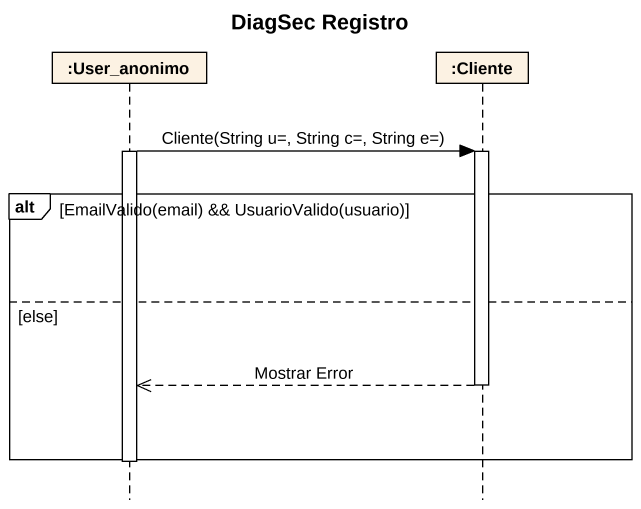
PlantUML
@startuml
title DiagSec Registro
hide footbox
participant ":User_anonimo" as User_anonimo
participant ":Cliente" as Cliente

activate User_anonimo
User_anonimo -> Cliente : Cliente(String u=, String c=, String e=)
activate Cliente
alt EmailValido(email) && UsuarioValido(usuario)
else else
  Cliente -->> User_anonimo : Mostrar Error
  deactivate Cliente
end
deactivate User_anonimo
@enduml
